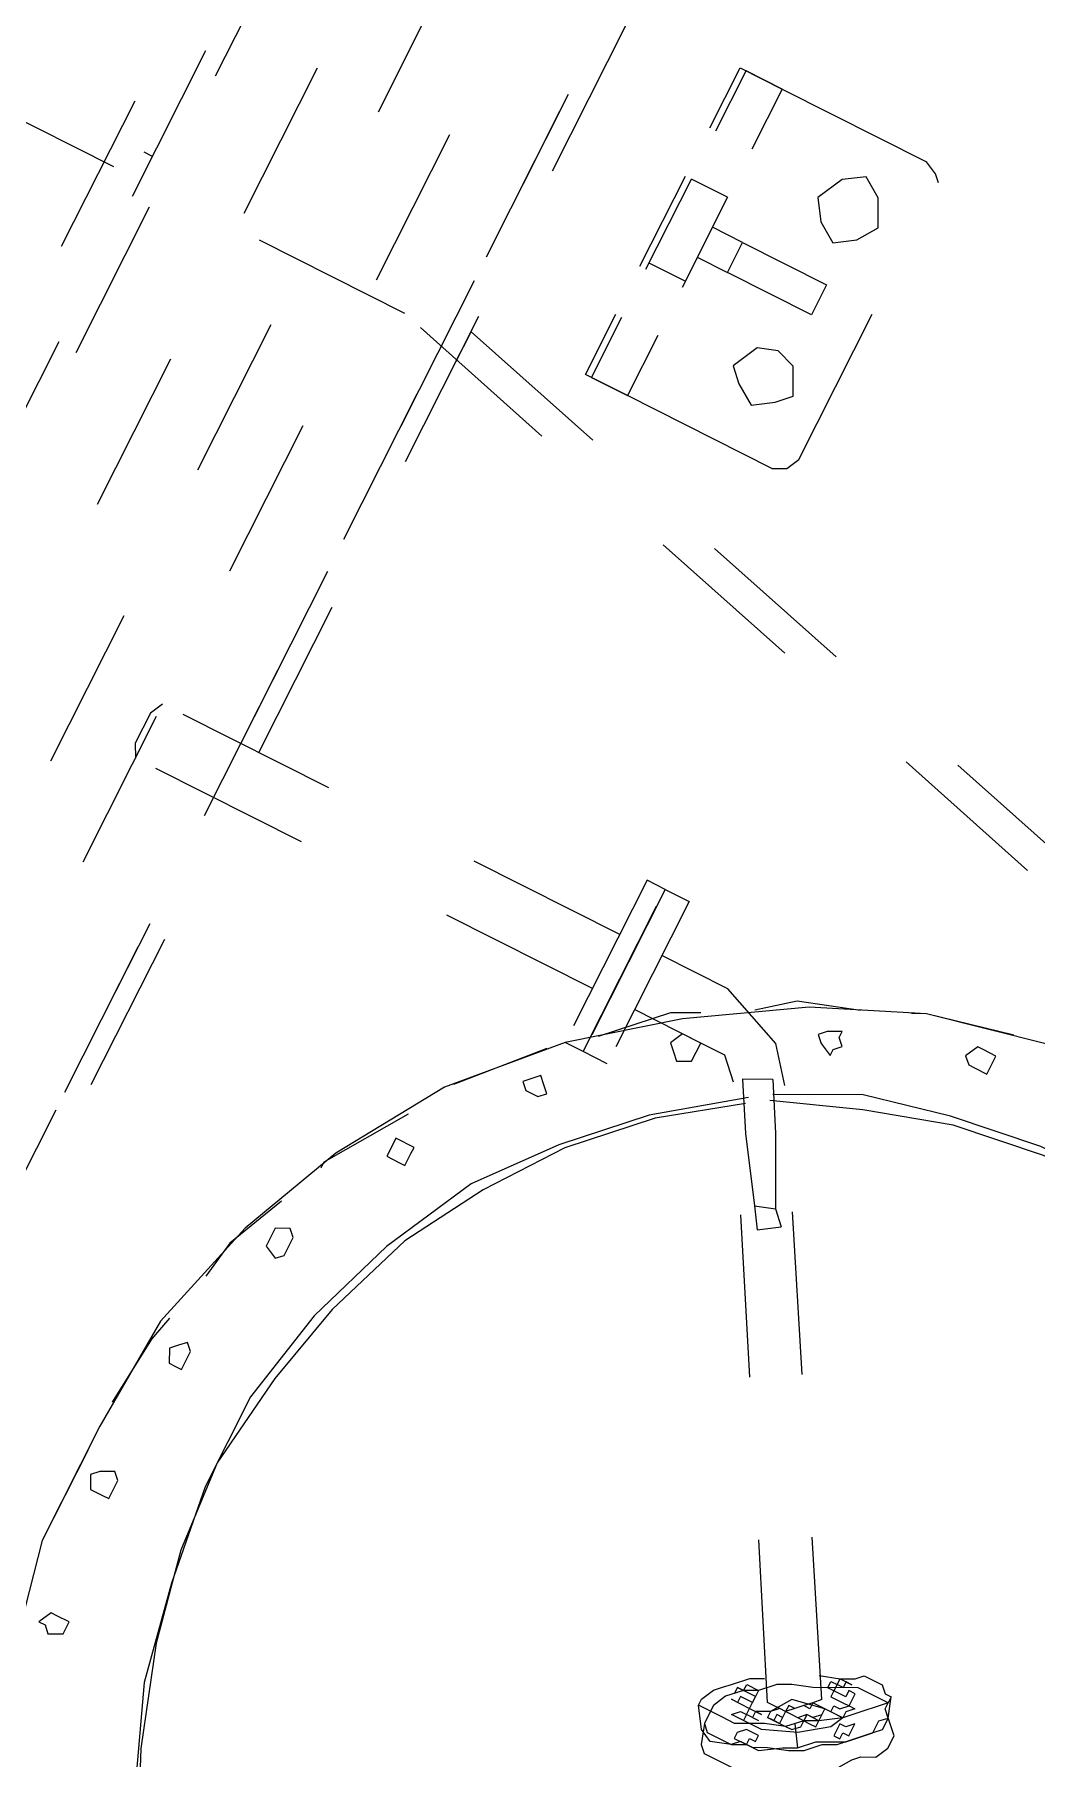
# Model space of a CAD drawing. Header units: metres. Extents: x 0 to 547597, y 0 to 1844684.
# Drawn here: x 543435.691 to 543436.305, y 1844541.877 to 1844542.936 of the extents above; entities that cross this region are included whole.
import ezdxf

# ---------------------------------------------------------------- set-up
doc = ezdxf.new("R2010")
doc.units = ezdxf.units.M
doc.linetypes.add('DASHED', pattern=[0.75, 0.5, -0.25])
doc.layers.add('5_Thep', color=4, linetype='Continuous')
doc.layers.add('TB220kVtuonglai', color=8, linetype='DASHED')

# ---------------------------------------------------------------- blocks, each defined once
blk = doc.blocks.new('MBA220-MB')
at = {"color": 1}
for points in [[(1053.9, 111.6), (1033.2, 111.6), (1310.1, 1149), (1330.8, 1144.8), (1041.5, 70.3), (1041.5, -917.5), (1025, -917.5), (1025, -111.6)], [(1520.9, 1132.4), (1458.9, 1095.2), (1401.1, 1045.6), (1351.5, 987.8), (1310.1, 921.6), (1285.3, 851.4), (1264.7, 777), (1256.4, 702.6), (1264.7, 624.1), (1281.2, 549.7), (1310.1, 483.6), (1351.5, 417.4), (1396.9, 359.6), (1454.8, 305.8), (1520.9, 264.5), (1587.1, 235.6), (1661.4, 214.9), (1735.8, 210.8), (1814.4, 210.8), (1888.8, 227.3), (1959, 252.1)], [(1711, 1107.6), (1649, 1095.2), (1595.3, 1074.6), (1541.6, 1049.8), (1487.9, 1012.6), (1446.5, 971.2), (1405.2, 925.8), (1372.1, 876.2), (1351.5, 822.5), (1330.8, 764.6), (1322.5, 706.7), (1322.5, 648.9), (1330.8, 591), (1343.2, 537.3), (1368, 487.7)], [(1711, 1107.6), (1649, 1095.2), (1595.3, 1074.6), (1541.6, 1049.8), (1487.9, 1012.6), (1446.5, 971.2), (1409.3, 925.8), (1376.3, 876.2), (1351.5, 822.5), (1334.9, 768.7), (1326.7, 706.7), (1326.7, 653), (1334.9, 595.1), (1351.5, 541.4), (1372.1, 487.7)], [(1744.1, 628.2), (1748.2, 632.3), (1748.2, 653), (1744.1, 661.3), (1744.1, 669.5), (1740, 677.8), (1731.7, 686.1), (1727.6, 698.5), (1723.4, 706.7), (1711, 715), (1706.9, 719.1), (1702.8, 727.4), (1694.5, 731.5), (1686.2, 731.5), (1673.8, 719.1)], [(1678, 723.3), (1665.6, 719.1)], [(1678, 723.3), (1665.6, 719.1)], [(1673.8, 719.1), (1669.7, 719.1), (1669.7, 715), (1669.7, 706.7), (1669.7, 698.5), (1673.8, 690.2), (1678, 681.9), (1682.1, 673.7), (1686.2, 661.3), (1690.4, 653), (1698.6, 644.7), (1702.8, 636.5), (1711, 628.2), (1719.3, 624.1), (1723.4, 624.1), (1731.7, 624.1), (1731.7, 624.1), (1735.8, 628.2), (1735.8, 644.7), (1731.7, 653), (1731.7, 661.3), (1723.4, 673.7), (1719.3, 681.9), (1711, 690.2), (1706.9, 698.5), (1702.8, 706.7), (1694.5, 715), (1690.4, 719.1), (1682.1, 719.1), (1678, 723.3), (1673.8, 719.1)], [(1678, 723.3), (1686.2, 723.3), (1690.4, 719.1), (1694.5, 715), (1702.8, 706.7), (1706.9, 702.6), (1711, 694.3), (1719.3, 686.1), (1723.4, 677.8), (1727.6, 665.4), (1731.7, 657.1), (1731.7, 648.9), (1735.8, 644.7), (1740, 632.3), (1740, 632.3), (1735.8, 624.1)], [(1678, 723.3), (1686.2, 723.3), (1690.4, 719.1), (1694.5, 715), (1702.8, 706.7), (1706.9, 702.6), (1711, 694.3), (1719.3, 686.1), (1723.4, 677.8), (1727.6, 665.4), (1731.7, 657.1), (1731.7, 648.9), (1735.8, 644.7), (1740, 632.3), (1740, 632.3), (1735.8, 624.1)], [(1673.8, 673.7), (1669.7, 686.1), (1665.6, 694.3), (1661.4, 698.5), (1661.4, 710.9), (1665.6, 715), (1665.6, 719.1), (1669.7, 719.1), (1673.8, 715), (1682.1, 706.7), (1686.2, 702.6), (1690.4, 698.5), (1698.6, 686.1), (1702.8, 677.8), (1711, 669.5), (1715.2, 657.1), (1719.3, 648.9), (1723.4, 640.6), (1723.4, 632.3), (1723.4, 615.8), (1719.3, 615.8), (1711, 619.9), (1706.9, 624.1), (1702.8, 628.2), (1694.5, 636.5), (1690.4, 644.7)], [(1673.8, 673.7), (1669.7, 686.1), (1665.6, 694.3), (1661.4, 698.5), (1661.4, 710.9), (1665.6, 715), (1665.6, 719.1), (1669.7, 719.1), (1673.8, 715), (1682.1, 706.7), (1686.2, 702.6), (1690.4, 698.5), (1698.6, 686.1), (1702.8, 677.8), (1711, 669.5), (1715.2, 657.1), (1719.3, 648.9), (1723.4, 640.6), (1723.4, 632.3), (1723.4, 615.8), (1719.3, 615.8), (1711, 619.9), (1706.9, 624.1), (1702.8, 628.2), (1694.5, 636.5), (1690.4, 644.7)], [(1682.1, 702.6), (1686.2, 698.5), (1686.2, 698.5), (1690.4, 698.5), (1690.4, 690.2), (1686.2, 690.2), (1686.2, 694.3), (1682.1, 698.5), (1682.1, 698.5), (1682.1, 698.5), (1682.1, 702.6), (1682.1, 702.6)], [(1682.1, 702.6), (1686.2, 698.5), (1686.2, 698.5), (1690.4, 698.5), (1690.4, 690.2), (1686.2, 690.2), (1686.2, 694.3), (1682.1, 698.5), (1682.1, 698.5), (1682.1, 698.5), (1682.1, 702.6), (1682.1, 702.6)], [(1690.4, 706.7), (1690.4, 706.7), (1694.5, 702.6), (1694.5, 698.5), (1698.6, 698.5), (1702.8, 698.5), (1702.8, 702.6), (1698.6, 702.6), (1698.6, 706.7), (1690.4, 706.7)], [(1669.7, 694.3), (1669.7, 694.3), (1669.7, 690.2), (1673.8, 690.2), (1673.8, 686.1), (1678, 686.1), (1678, 681.9), (1673.8, 681.9), (1673.8, 686.1), (1669.7, 686.1), (1669.7, 686.1), (1669.7, 686.1), (1669.7, 694.3)], [(1669.7, 694.3), (1669.7, 694.3), (1669.7, 690.2), (1673.8, 690.2), (1673.8, 686.1), (1678, 686.1), (1678, 681.9), (1673.8, 681.9), (1673.8, 686.1), (1669.7, 686.1), (1669.7, 686.1), (1669.7, 686.1), (1669.7, 694.3)], [(1673.8, 698.5), (1673.8, 694.3), (1678, 694.3), (1678, 686.1), (1682.1, 686.1), (1682.1, 686.1), (1682.1, 694.3), (1682.1, 694.3), (1682.1, 698.5), (1678, 698.5), (1678, 698.5), (1673.8, 698.5)], [(1690.4, 698.5), (1690.4, 698.5), (1698.6, 694.3), (1711, 677.8), (1719.3, 657.1), (1719.3, 644.7)], [(1690.4, 694.3), (1690.4, 698.5)], [(1690.4, 694.3), (1690.4, 690.2), (1690.4, 686.1), (1694.5, 665.4), (1706.9, 657.1), (1711, 648.9), (1715.2, 648.9)], [(1686.2, 681.9), (1359.7, 491.8), (1339.1, 475.3), (1330.8, 454.6), (1322.5, 434)], [(1686.2, 681.9), (1359.7, 491.8), (1339.1, 475.3), (1330.8, 454.6), (1322.5, 434)], [(1686.2, 681.9), (1690.4, 677.8), (1690.4, 677.8), (1690.4, 677.8), (1694.5, 673.7), (1698.6, 669.5), (1698.6, 665.4), (1702.8, 665.4), (1702.8, 661.3), (1702.8, 657.1), (1702.8, 653), (1702.8, 653)], [(1686.2, 681.9), (1690.4, 677.8), (1690.4, 677.8), (1690.4, 677.8), (1694.5, 673.7), (1698.6, 669.5), (1698.6, 665.4), (1702.8, 665.4), (1702.8, 661.3), (1702.8, 657.1), (1702.8, 653), (1702.8, 653)], [(1694.5, 686.1), (1694.5, 686.1), (1690.4, 686.1), (1690.4, 677.8), (1694.5, 677.8), (1694.5, 673.7), (1698.6, 669.5), (1702.8, 665.4), (1702.8, 665.4), (1702.8, 661.3), (1706.9, 657.1), (1711, 657.1), (1711, 657.1), (1711, 657.1), (1711, 665.4), (1711, 669.5), (1711, 673.7), (1706.9, 677.8), (1706.9, 677.8), (1702.8, 677.8), (1702.8, 681.9), (1702.8, 686.1), (1698.6, 686.1), (1698.6, 686.1), (1694.5, 686.1)], [(1698.6, 686.1), (1694.5, 686.1), (1698.6, 681.9), (1698.6, 677.8), (1702.8, 673.7), (1702.8, 669.5), (1702.8, 665.4), (1706.9, 665.4), (1706.9, 661.3), (1711, 661.3), (1711, 657.1), (1711, 657.1)], [(1702.8, 686.1), (1698.6, 686.1), (1698.6, 677.8), (1702.8, 677.8), (1702.8, 673.7), (1702.8, 669.5), (1702.8, 665.4), (1706.9, 665.4), (1706.9, 665.4), (1711, 665.4), (1711, 661.3), (1711, 661.3)], [(1706.9, 673.7), (1719.3, 681.9)], [(1706.9, 673.7), (1719.3, 681.9)], [(1723.4, 657.1), (1723.4, 653), (1723.4, 653), (1723.4, 648.9), (1727.6, 644.7), (1731.7, 644.7), (1731.7, 653), (1727.6, 653), (1727.6, 657.1), (1723.4, 657.1), (1723.4, 657.1), (1723.4, 657.1)], [(1702.8, 653), (1372.1, 462.9), (1359.7, 450.5), (1359.7, 434)], [(1702.8, 653), (1372.1, 462.9), (1359.7, 450.5), (1359.7, 434)], [(1711, 653), (1711, 648.9), (1715.2, 648.9), (1715.2, 644.7), (1719.3, 644.7), (1719.3, 636.5), (1715.2, 640.6), (1715.2, 644.7), (1711, 644.7), (1711, 653)], [(1711, 653), (1711, 648.9), (1715.2, 648.9), (1715.2, 644.7), (1719.3, 644.7), (1719.3, 636.5), (1715.2, 640.6), (1715.2, 644.7), (1711, 644.7), (1711, 653)], [(1715.2, 648.9), (1715.2, 653)], [(1698.6, 644.7), (1702.8, 644.7), (1702.8, 640.6), (1702.8, 636.5), (1702.8, 632.3), (1706.9, 632.3), (1706.9, 632.3), (1702.8, 632.3), (1702.8, 632.3), (1702.8, 636.5), (1698.6, 636.5), (1698.6, 644.7)], [(1698.6, 644.7), (1702.8, 644.7), (1702.8, 640.6), (1702.8, 636.5), (1702.8, 632.3), (1706.9, 632.3), (1706.9, 632.3), (1702.8, 632.3), (1702.8, 632.3), (1702.8, 636.5), (1698.6, 636.5), (1698.6, 644.7)], [(1706.9, 644.7), (1702.8, 644.7), (1702.8, 644.7), (1706.9, 644.7), (1706.9, 636.5), (1711, 636.5), (1711, 632.3), (1711, 632.3), (1711, 644.7), (1711, 644.7), (1711, 644.7), (1706.9, 644.7)], [(1731.7, 624.1), (1744.1, 628.2)], [(1735.8, 624.1), (1723.4, 615.8)], [(1735.8, 624.1), (1723.4, 615.8)], [(1268.8, 603.4), (1281.2, 549.7), (1285.3, 541.4)], [(1297.7, 591), (1297.7, 599.3), (1285.3, 599.3), (1285.3, 591), (1285.3, 586.9), (1293.6, 582.7), (1297.7, 586.9), (1297.7, 591)], [(1359.7, 483.6), (1388.7, 500.1), (1430, 520.8), (1438.3, 529)], [(1368, 467), (1396.9, 483.6), (1434.1, 508.4), (1430, 520.8)], [(1434.1, 508.4), (1446.5, 516.6), (1438.3, 529)], [(1297.7, 512.5), (1310.1, 475.3), (1326.7, 454.6)], [(1330.8, 508.4), (1326.7, 508.4), (1322.5, 512.5), (1318.4, 508.4), (1314.3, 508.4), (1318.4, 500.1), (1322.5, 496), (1326.7, 500.1), (1330.8, 508.4)], [(1359.7, 483.6), (1368, 467)], [(1376.3, 475.3), (1413.5, 425.7), (1454.8, 384.4), (1500.3, 347.2), (1558.1, 318.2), (1616, 297.6), (1678, 285.2), (1740, 285.2), (1802, 293.4), (1864, 305.8), (1926, 330.6), (1979.7, 363.7)], [(1380.4, 475.3), (1413.5, 429.8), (1454.8, 388.5), (1500.3, 355.4), (1549.9, 326.5), (1607.7, 305.8), (1661.4, 293.4), (1723.4, 285.2), (1781.3, 289.3), (1839.2, 301.7), (1901.2, 322.4), (1954.9, 347.2)], [(1322.5, 434), (1322.5, 388.5)], [(1322.5, 434), (1322.5, 388.5)], [(1343.2, 425.7), (1351.5, 409.2), (1384.5, 376.1)], [(1359.7, 434), (1359.7, 388.5)], [(1359.7, 434), (1359.7, 388.5)], [(1376.3, 425.7), (1372.1, 434), (1359.7, 434), (1359.7, 421.6), (1368, 417.4), (1372.1, 421.6), (1376.3, 425.7)], [(1285.3, 388.5), (1396.9, 388.5), (1396.9, 372)], [(1285.3, 372), (1285.3, 388.5)], [(1285.3, 388.5), (1396.9, 388.5), (1396.9, 372)], [(1285.3, 372), (1285.3, 388.5)], [(1285.3, 372), (1396.9, 372)], [(1396.9, 372), (1285.3, 372), (1285.3, 359.6)], [(1285.3, 372), (1396.9, 372)], [(1396.9, 372), (1285.3, 372), (1285.3, 359.6)], [(1396.9, 372), (1396.9, 359.6)], [(1396.9, 372), (1396.9, 359.6)], [(1434.1, 355.4), (1434.1, 359.6), (1430, 363.7), (1425.9, 359.6), (1421.7, 355.4), (1425.9, 351.3), (1430, 347.2), (1434.1, 351.3), (1434.1, 355.4)], [(1285.3, 359.6), (1396.9, 359.6)], [(1285.3, 359.6), (1396.9, 359.6)], [(1322.5, 359.6), (1322.5, 45.5)], [(1322.5, 359.6), (1322.5, 45.5)], [(1359.7, 359.6), (1359.7, 45.5)], [(1359.7, 359.6), (1359.7, 45.5)], [(1405.2, 351.3), (1450.7, 310)], [(822.5, 326.5), (818.3, 322.4), (814.2, 314.1)], [(1025, 314.1), (1020.8, 322.4), (1012.6, 326.5), (822.5, 326.5)], [(814.2, 214.9), (814.2, 314.1)], [(1025, 314.1), (1025, 214.9)], [(884.5, 285.2), (876.2, 297.6), (863.8, 305.8), (847.3, 297.6), (839, 285.2), (847.3, 272.8), (863.8, 264.5), (876.2, 272.8), (884.5, 285.2)], [(996, 285.2), (987.8, 297.6), (979.5, 305.8), (963, 297.6), (958.8, 285.2), (963, 272.8), (979.5, 264.5), (987.8, 272.8), (996, 285.2)], [(1508.5, 301.7), (1508.5, 305.8), (1500.3, 305.8), (1496.1, 305.8), (1496.1, 293.4), (1500.3, 293.4), (1508.5, 293.4), (1508.5, 301.7)], [(909.2, 235.6), (909.2, 293.4), (929.9, 293.4), (929.9, 235.6)], [(1479.6, 293.4), (1529.2, 260.4), (1533.3, 260.4)], [(1595.3, 260.4), (1591.2, 264.5), (1578.8, 264.5), (1574.7, 260.4), (1578.8, 252.1), (1582.9, 252.1), (1591.2, 252.1), (1595.3, 260.4)], [(1562.3, 248), (1599.5, 231.4), (1624.2, 227.3)], [(1864, 239.7), (1859.8, 248), (1851.6, 248), (1851.6, 239.7), (1851.6, 235.6), (1859.8, 231.4), (1859.8, 235.6), (1864, 239.7)], [(929.9, 214.9), (929.9, 235.6), (909.2, 235.6), (909.2, 214.9)], [(1682.1, 235.6), (1682.1, 239.7), (1669.7, 239.7), (1665.6, 235.6), (1669.7, 231.4), (1673.8, 227.3), (1682.1, 231.4), (1682.1, 235.6)], [(1773, 231.4), (1773, 235.6), (1760.6, 235.6), (1756.5, 231.4), (1760.6, 223.2), (1764.8, 219), (1773, 223.2), (1773, 231.4)], [(814.2, 186), (814.2, 214.9)], [(814.2, 214.9), (855.5, 214.9)], [(814.2, 214.9), (855.5, 214.9)], [(814.2, 214.9), (814.2, 190.1)], [(888.6, 214.9), (950.6, 214.9)], [(888.6, 214.9), (950.6, 214.9)], [(888.6, 214.9), (888.6, 190.1)], [(946.4, 214.9), (946.4, 190.1)], [(983.6, 214.9), (1025, 214.9)], [(983.6, 214.9), (1025, 214.9)], [(1025, 214.9), (1025, 186)], [(1025, 190.1), (1025, 214.9)], [(1657.3, 219), (1673.8, 214.9), (1719.3, 210.8)], [(1752.4, 210.8), (1814.4, 210.8)], [(855.5, 190.1), (814.2, 190.1)], [(855.5, 186), (814.2, 186)], [(950.6, 190.1), (888.6, 190.1)], [(950.6, 186), (888.6, 186)], [(1025, 190.1), (983.6, 190.1)], [(1025, 186), (983.6, 186)], [(1322.5, 111.6), (66.1, 111.6)], [(1950.8, 99.2), (1950.8, 111.6), (1359.7, 111.6)], [(987.8, 99.2), (863.8, 99.2)], [(876.2, 99.2), (938.2, 99.2)], [(1004.3, 99.2), (1384.5, 99.2)], [(1182, 99.2), (1053.9, 99.2)], [(1372.1, 99.2), (1244, 99.2)], [(1562.3, 99.2), (1434.1, 99.2)], [(1446.5, 99.2), (1508.5, 99.2)], [(1574.7, 99.2), (1954.9, 99.2)], [(1830.9, 45.5), (-872.1, 45.5)], [(1830.9, 45.5), (-872.1, 45.5)], [(1322.5, 45.5), (1330.8, 41.3), (1351.5, 41.3), (1359.7, 45.5)], [(1322.5, 45.5), (1330.8, 41.3), (1351.5, 41.3), (1359.7, 45.5)], [(938.2, 0), (876.2, 0)], [(1384.5, 0), (1004.3, 0)], [(1830.9, -45.5), (-863.8, -45.5)], [(1830.9, -45.5), (-863.8, -45.5)], [(863.8, -99.2), (987.8, -99.2)], [(1053.9, -99.2), (1182, -99.2)], [(-1847.4, -111.6), (1731.7, -111.6)], [(1099.4, -136.4), (719.1, -136.4)]]:
    blk.add_lwpolyline(points, dxfattribs=at)
blk = doc.blocks.new('mb moiTQK')
at = {"layer": 'TB220kVtuonglai', "ltscale": 3000, "xscale": 0.001, "yscale": 0.001, "zscale": 0.001}
blk.add_blockref('MBA220-MB', (-54.0517, -82.5102), dxfattribs=at)
blk = doc.blocks.new('ACAD-DinhViTuyenDz220kV')
blk.add_circle((543470.1879, 1844560.0696), 117.5514)
at = {"layer": '5_Thep', "rotation": 243.2403583287449}
blk.add_blockref('mb moiTQK', (543485.661, 1844458.313), dxfattribs=at)

msp = doc.modelspace()

# ---------------------------------------------------------------- block references
msp.add_blockref('ACAD-DinhViTuyenDz220kV', (0, 0))

doc.saveas('drawing.dxf')
